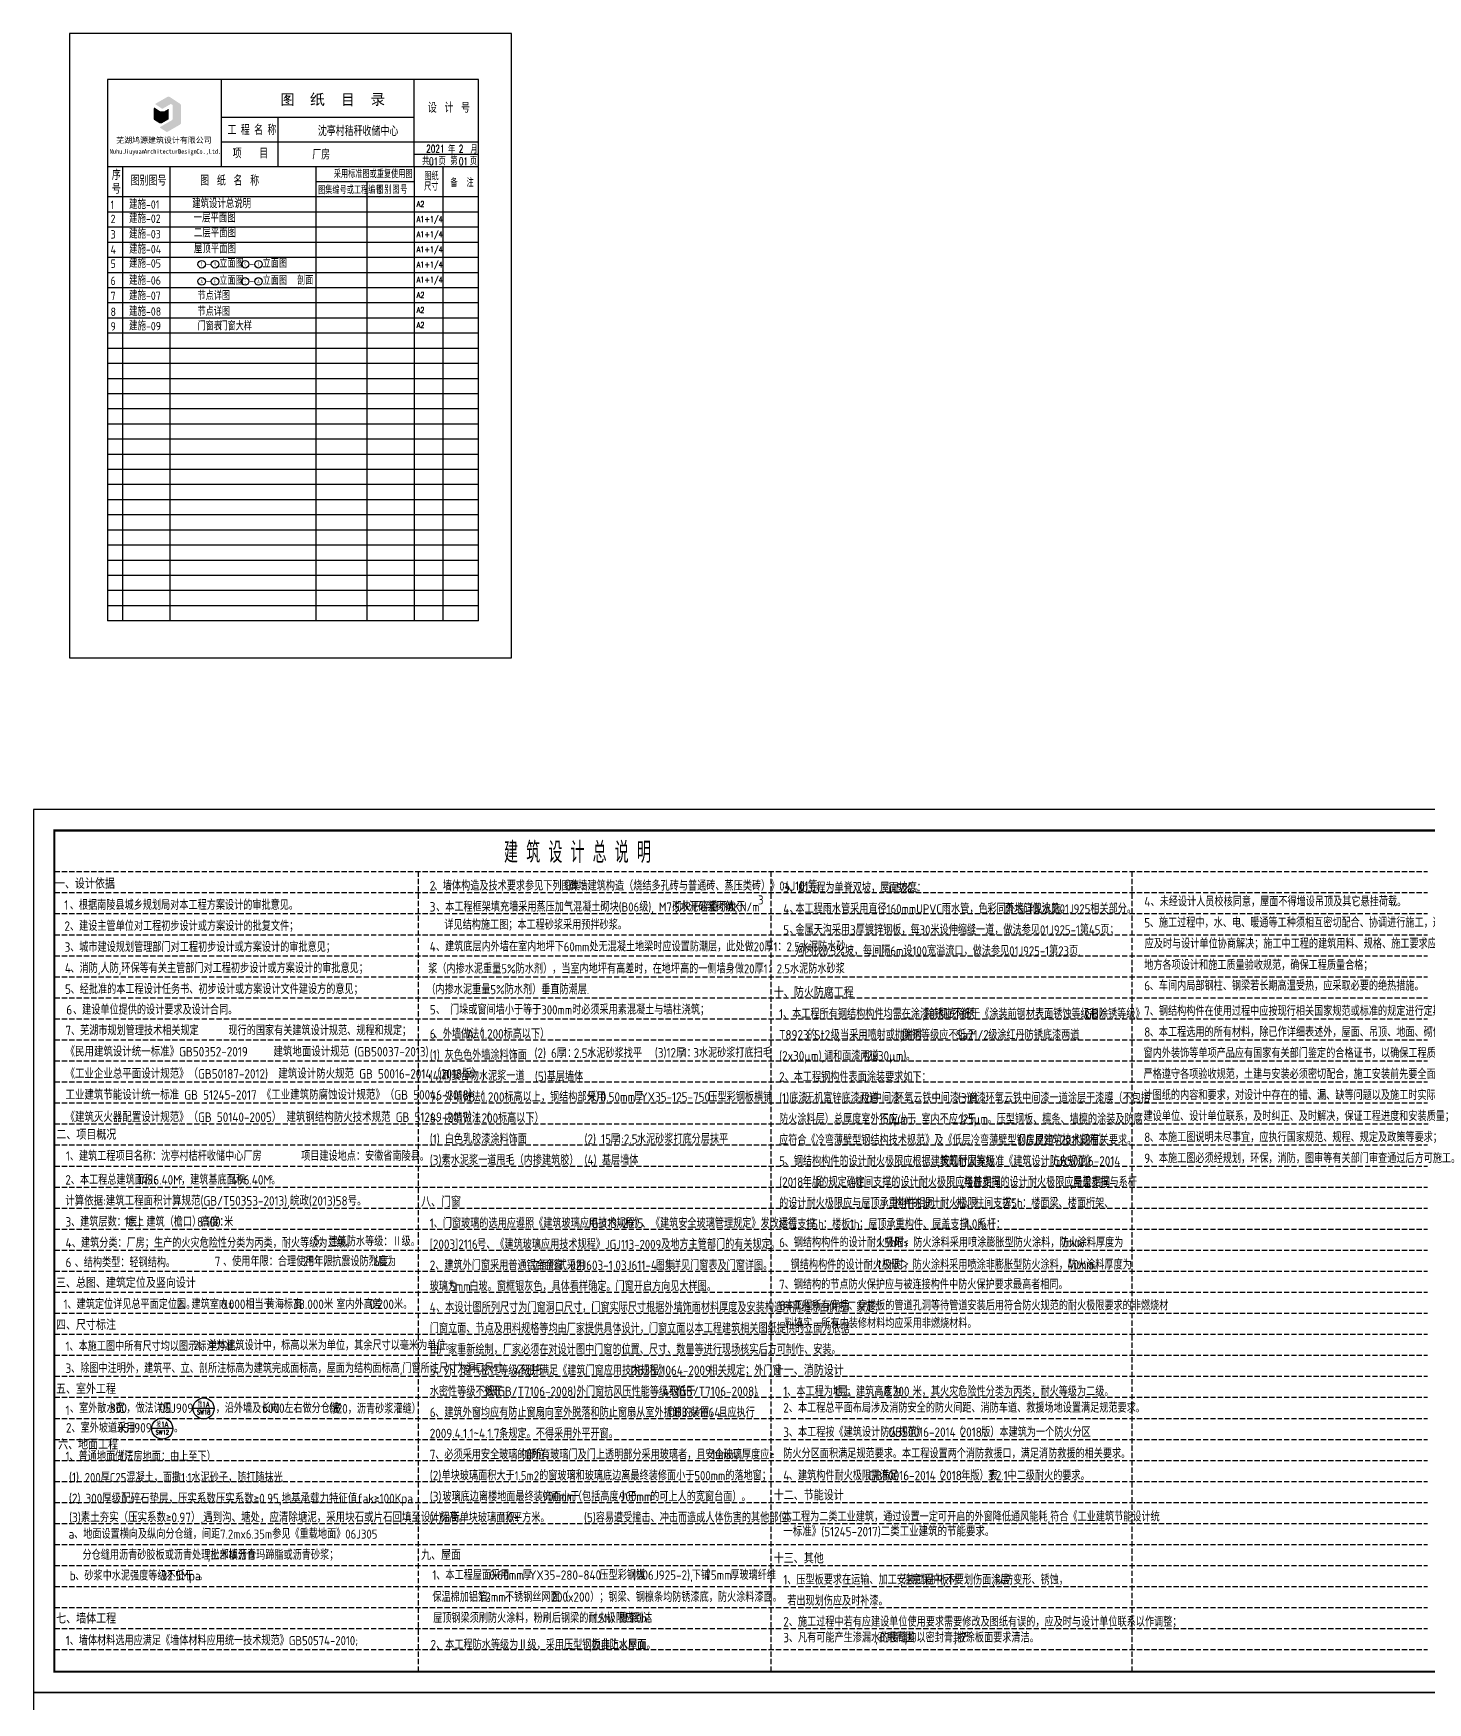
# Model space of a CAD drawing. Extents: x 39560 to 217760, y -140239 to 277665.
# Drawn here: x 39560 to 105835, y 198286 to 277665 of the extents above; entities that cross this region are included whole.
import ezdxf
from ezdxf.enums import TextEntityAlignment as Align

# ---------------------------------------------------------------- set-up
doc = ezdxf.new("R2010")
doc.units = 0
doc.header["$LTSCALE"] = 1000
doc.header["$MEASUREMENT"] = 0
doc.linetypes.add('DASH', pattern=[0.35, 0.25, -0.1])
for name, color, linetype in [('DIM_IDEN', 3, 'Continuous'), ('DIM_SYMB', 3, 'Continuous'), ('PUB_HATCH', 8, 'Continuous'), ('PUB_TEXT', 7, 'Continuous'), ('PUB_TITLE', 4, 'Continuous'), ('THICK', 6, 'Continuous'), ('TK', 3, 'Continuous'), ('TK-TEXT', 4, 'Continuous')]:
    doc.layers.add(name, color=color, linetype=linetype)
doc.styles.add('_TCH_LABEL', font='COMPLEX', dxfattribs={"bigfont": 'GBCBIG'})
doc.styles.add('HZTXT', font='ROMANS.shx', dxfattribs={"width": 0.6, "bigfont": 'HZTXT.shx'})
doc.styles.get("Standard").update_dxf_attribs({"font": 'gbenor.shx', "bigfont": 'gbcbig.shx'})
doc.styles.add('STYLE4', font='', dxfattribs={"width": 0.8})
doc.styles.add('图签2', font='', dxfattribs={"height": 1000})
doc.styles.add('天和', font='天和字符.shx', dxfattribs={"width": 0.7, "bigfont": '天和汉字.shx'})
doc.styles.get('STYLE4').set_extended_font_data('SimSun')
doc.styles.get('图签2').set_extended_font_data('SimSun')

msp = doc.modelspace()

# ---------------------------------------------------------------- hatches: boundary and pattern name
at = {"layer": 'PUB_TITLE'}
h = msp.add_hatch(color=256, dxfattribs=at)
edge = h.paths.add_edge_path()
edge.add_ellipse((46459.464, 274219.709), major_axis=(-86.507, 86.507), ratio=1, start_angle=225, end_angle=281.74286428)
edge.add_line((46526.555, 274322.011), (46048.197, 274635.721))
edge.add_ellipse((45981.107, 274533.419), major_axis=(86.507, 86.507), ratio=1, start_angle=11.74286428, end_angle=75)
edge.add_line((45919.938, 274639.368), (45340.451, 274304.801))
edge.add_line((45340.451, 274304.801), (45689.301, 274076.024))
edge.add_line((45689.301, 274076.024), (46080.456, 274301.857))
edge.add_ellipse((46095.748, 274275.37), major_axis=(-21.627, 21.627), ratio=1, start_angle=281.74286428, end_angle=345, ccw=False)
edge.add_line((46112.521, 274300.946), (46170.204, 274263.117))
edge.add_ellipse((46153.431, 274237.541), major_axis=(21.627, 21.627), ratio=1, start_angle=315, end_angle=371.74286428, ccw=False)
edge.add_line((46184.016, 274237.541), (46184.016, 273594.025))
edge.add_ellipse((46122.846, 273594.025), major_axis=(43.253, 43.253), ratio=1, start_angle=255, end_angle=315, ccw=False)
edge.add_line((46153.431, 273541.05), (45582.25, 273211.279))
edge.add_ellipse((45591.426, 273195.387), major_axis=(-12.976, 12.976), ratio=1, start_angle=-15, end_angle=101.74286428)
edge.add_line((45581.362, 273180.041), (45895.845, 272973.802))
edge.add_ellipse((45905.908, 272989.147), major_axis=(12.976, 12.976), ratio=1, start_angle=191.74286428, end_angle=255)
edge.add_line((45915.084, 272973.255), (46520.634, 273322.869))
edge.add_ellipse((46459.464, 273428.818), major_axis=(-86.507, 86.507), ratio=1, start_angle=165, end_angle=225)
edge.add_line((46581.804, 273428.818), (46581.804, 274219.709))
h = msp.add_hatch(color=256, dxfattribs=at)
edge = h.paths.add_edge_path()
edge.add_ellipse((45308.963, 273577.415), major_axis=(17.83, 17.83), ratio=1, start_angle=135, end_angle=191.74286429)
edge.add_line((45295.135, 273556.33), (45524.932, 273405.627))
edge.add_ellipse((45607.899, 273532.138), major_axis=(-106.978, 106.978), ratio=1, start_angle=101.74286428, end_angle=165)
edge.add_line((45683.544, 273401.118), (45981.188, 273572.963))
edge.add_ellipse((45968.581, 273594.8), major_axis=(-17.83, 17.83), ratio=1, start_angle=165, end_angle=225)
edge.add_line((45993.796, 273594.8), (45993.796, 274049.62))
edge.add_ellipse((45975.445, 274049.62), major_axis=(12.976, 12.976), ratio=1, start_angle=315, end_angle=435)
edge.add_line((45966.27, 274065.512), (45776.154, 273955.749))
edge.add_ellipse((45684.399, 274114.672), major_axis=(-129.76, 129.76), ratio=1, start_angle=101.74286428, end_angle=165, ccw=False)
edge.add_line((45583.764, 273961.219), (45331.105, 274126.914))
edge.add_ellipse((45314.332, 274101.338), major_axis=(-21.627, 21.627), ratio=1, start_angle=-78.25713572, end_angle=44.94862824)
edge.add_line((45283.748, 274101.366), (45283.748, 273577.415))

# ---------------------------------------------------------------- linework, layer by layer
at = {"linetype": 'Continuous'}
for points, const_width in [([(51358.801, 274791.229), (51918.776, 274791.229)], 49.5), ([(51386.308, 274799.092), (51386.308, 274204.924)], 54), ([(51561.029, 274661.316), (51623.783, 274730.175), (51580.575, 274745.591)], 18.191), ([(51577.236, 274679.246), (51767.409, 274679.246)], 49.5), ([(51725.629, 274695.232), (51782.753, 274694.916), (51757.52, 274656.177)], 18.191), ([(51892.216, 274795.651), (51892.216, 274209.69)], 54), ([(52755.493, 274576.684), (52737.841, 274630.295), (52781.619, 274675.44)], 19.693), ([(52847.272, 274776.677), (52860.544, 274848.657), (52905.102, 274821.191)], 19.693), ([(52865.284, 274838.239), (52906.05, 274820.243), (52861.492, 274767.205)], 19.693), ([(52929.751, 274642.187), (52968.62, 274718.903), (52999.905, 274697.12)], 19.693), ([(52949.66, 274633.663), (53009.386, 274690.49), (52973.36, 274715.115)], 19.693), ([(53048.255, 274791.777), (53048.255, 274265.576)], 49.5), ([(53174.014, 274794.101), (53303.214, 274827.772), (53325.684, 274788.489)], 19.693), ([(53226.506, 274790.529), (53331.574, 274783.968), (53309.059, 274810.209)], 19.693), ([(54309.979, 274789.338), (54726.294, 274789.338)], 49.5), ([(54315.757, 274807.824), (54315.757, 274204.123)], 49.5), ([(54702.347, 274793.018), (54702.347, 274202.282)], 49.5), ([(55697.188, 274805.642), (56130.903, 274805.642)], 49.5), ([(55720.461, 274693.621), (56109.746, 274693.621)], 49.5), ([(56065.344, 274820.311), (56146.325, 274820.311), (56135.791, 274751.248)], 19.693), ([(56128.549, 274815.049), (56094.936, 274566.804)], 49.5), ([(51386.308, 274265.691), (51886.439, 274265.691)], 49.5), ([(51546.627, 274512.293), (51456.096, 274490.711), (51477.7, 274463.99)], 18.191), ([(51515.764, 274638.706), (51471.528, 274590.402), (51505.477, 274569.847)], 18.191), ([(51770.288, 274497.652), (51827.412, 274497.335), (51802.179, 274458.597)], 18.191), ([(52765.177, 274246.605), (52749.84, 274299.438), (52947.101, 274332.194)], 19.693), ([(52748.254, 274305.25), (52762.533, 274252.417), (52867.245, 274283.588)], 19.693), ([(52777.227, 274404.127), (52756.534, 274455.857), (52799.656, 274481.151)], 19.693), ([(53049.165, 274223.025), (53013.874, 274268.007), (53038.212, 274326.362)], 19.693), ([(53028.111, 274239.812), (53157.605, 274349.055)], 49.5), ([(53051.132, 274558.917), (53367.672, 274558.917)], 49.5), ([(53332.695, 274249.541), (53356.631, 274353.374), (53395.056, 274321.91)], 19.693), ([(54324.716, 274623.711), (54702.347, 274623.711)], 49.5), ([(54328.4, 274454.403), (54689.452, 274454.403)], 49.5), ([(54330.242, 274275.894), (54700.505, 274275.894)], 49.5), ([(55625.255, 274585.827), (56240.918, 274585.827)], 49.5), ([(55863.701, 274215.596), (55847.726, 274258.328), (55915.203, 274259.181)], 19.693), ([(56131.733, 274505.722), (56168.885, 274470.493), (56096.784, 274430.861)], 19.693), ([(56130.044, 274323.578), (56226.814, 274292.33), (56200.422, 274249.037)], 19.693)]:
    msp.add_lwpolyline(points, dxfattribs=dict(at, const_width=const_width))
at = {"linetype": 'Continuous', "const_width": 49.5}
for points in [[(51751.268, 274680.934, -0.229158023), (51465.72, 274475, -11.452660445)], [(51600.891, 274746.765, -0.047605522), (51484.306, 274576.279, 6.807426878)], [(51555.06, 274648.299, 0.236831503), (51815.474, 274480.064, -4.419669785)], [(53318.753, 274806.151, -0.04007589), (53048.255, 274768.779, 1.460155802)], [(53206.525, 274777.403, 0.072861274), (53229.546, 274395.052, 0.157201637), (53312.997, 274248.437, 0.602288896), (53353.284, 274262.811), (53376.305, 274340.431)], [(51548.512, 274387.225, -0.051919966), (51715.786, 274326.458, 0.230034503)], [(51592.443, 274473.312, 0.014456724), (51715.786, 274422.673, -1.288122279)], [(55656.99, 274292.035, 0.038450181), (55877.021, 274399.829, 1.154084446)], [(55722.576, 274505.51, -0.051178552), (55783.931, 274433.647, 0.590402871)], [(55938.376, 274583.713), (55938.376, 274275.126, -0.477531823), (55879.357, 274234.847), (55857.679, 274239.659)], [(55938.734, 274508.774, 0.192422866), (56217.646, 274268.786, 1.7943624)], [(56033.582, 274399.829, 0.030439259), (56149.994, 274488.737, -0.243983461)]]:
    msp.add_lwpolyline(points, format="xyb", dxfattribs=at)
at = {"linetype": 'Continuous', "const_width": 45.562, "flags": 128}
for points in [[(52887.026, 274836.76, -0.075297054), (52752.669, 274620.419, 0.593799268)], [(52982.541, 274700.906, -0.078321692), (52774.337, 274442.419, 0.931087559)]]:
    msp.add_lwpolyline(points, format="xyb", dxfattribs=at)
for points in [[(52747.802, 274269.086), (52952.389, 274316.873)], [(52749.421, 274600.633), (52921.023, 274611.954)], [(52772.754, 274426.61), (52967.971, 274455.076)]]:
    msp.add_lwpolyline(points, dxfattribs=at)
for centre in [(47562.908, 266684.251), (48196.241, 266684.251), (49626.552, 266684.251), (50259.885, 266684.251), (47562.908, 265871.506), (48196.241, 265871.506), (49626.552, 265871.506), (50259.885, 265871.506)]:
    msp.add_circle(centre, 180)
at = {"layer": 'DIM_IDEN'}
for p, q in [((48151.18, 212272.197), (47151.18, 212272.197)), ((46186.97, 211315.44), (45186.97, 211315.44))]:
    msp.add_line(p, q, dxfattribs=at)
for centre in [(47651.18, 212272.197), (45686.97, 211315.44)]:
    msp.add_circle(centre, 500, dxfattribs=at)
at = {"layer": 'PUB_HATCH', "color": 250, "linetype": 'DASH'}
for p, q in [((40559.763, 237804.422), (105834.763, 237804.422)), ((57864.523, 199760.919), (57864.523, 237804.422)), ((74631.961, 199760.919), (74631.961, 237804.422)), ((91789.543, 199760.919), (91789.543, 237804.422)), ((40559.763, 236804.422), (105834.763, 236804.422)), ((40559.763, 235804.422), (105834.763, 235804.422)), ((40559.763, 234804.422), (105834.763, 234804.422)), ((40559.763, 233804.422), (105834.763, 233804.422)), ((40559.763, 232804.422), (105834.763, 232804.422)), ((40559.763, 231804.422), (105834.763, 231804.422)), ((40559.763, 230804.422), (105834.763, 230804.422)), ((40559.763, 229804.422), (105834.763, 229804.422)), ((40559.763, 228804.422), (105834.763, 228804.422)), ((40559.763, 227804.422), (105834.763, 227804.422)), ((40559.763, 226804.422), (105834.763, 226804.422)), ((40559.763, 225804.422), (105859.763, 225804.422)), ((40559.763, 224804.422), (105834.763, 224804.422)), ((40559.763, 223804.422), (105834.763, 223804.422)), ((40559.763, 222804.422), (105834.763, 222804.422)), ((40559.763, 221804.422), (105834.763, 221804.422)), ((40559.763, 220804.422), (105834.763, 220804.422)), ((40559.763, 219804.422), (105834.763, 219804.422)), ((40559.763, 218804.422), (105834.763, 218804.422)), ((40559.763, 217804.422), (105834.763, 217804.422)), ((40559.763, 216804.422), (105834.763, 216804.422)), ((40559.763, 215804.422), (105834.763, 215804.422)), ((40559.763, 214804.422), (105834.763, 214804.422)), ((40559.763, 213804.422), (105834.763, 213804.422)), ((40559.763, 212804.422), (105834.763, 212804.422)), ((40559.763, 211804.422), (105834.763, 211804.422)), ((40559.763, 210804.422), (105834.763, 210804.422)), ((40559.763, 209804.422), (105834.763, 209804.422)), ((40559.763, 208804.422), (105834.763, 208804.422)), ((40559.763, 207804.422), (105834.763, 207804.422)), ((40559.763, 206804.422), (105834.763, 206804.422)), ((40559.763, 205804.422), (105834.763, 205804.422)), ((40559.763, 204804.422), (105834.763, 204804.422)), ((40559.763, 203804.422), (105834.763, 203804.422)), ((40559.763, 202804.422), (105834.763, 202804.422)), ((40559.763, 201804.422), (105834.763, 201804.422)), ((40559.763, 200804.422), (105834.763, 200804.422))]:
    msp.add_line(p, q, dxfattribs=at)
at = {"layer": 'PUB_TITLE'}
for points in [[(41282.028, 247964.76), (62282.028, 247964.76), (62282.028, 277664.76), (41282.028, 277664.76)], [(39559.763, 198760.919), (113859.763, 198760.919), (113859.763, 240760.919), (39559.763, 240760.919)]]:
    msp.add_lwpolyline(points, close=True, dxfattribs=at)
at = {"layer": 'PUB_TITLE', "const_width": 100}
msp.add_lwpolyline([(40559.763, 199760.919), (112859.763, 199760.919), (112859.763, 239760.919), (40559.763, 239760.919)], close=True, dxfattribs=at)
at = {"layer": 'PUB_TITLE', "color": 0}
msp.add_lwpolyline([(39559.763, 139360.919), (144659.763, 139360.919), (144659.763, 198760.919), (39559.763, 198760.919)], close=True, dxfattribs=at)
at = {"layer": 'TK', "color": 7}
for p, q in [((60722.028, 275464.76), (43082.028, 275464.76)), ((43082.028, 275464.76), (43082.028, 249724.76)), ((60722.028, 249724.76), (60722.028, 275464.76)), ((60722.028, 249724.76), (43082.028, 249724.76))]:
    msp.add_line(p, q, dxfattribs=at)
at = {"layer": 'TK', "color": 1}
for p, q in [((48482.024, 275464.76), (48482.024, 271324.76)), ((57662.028, 271324.76), (57662.028, 275464.76)), ((57662.028, 273664.76), (48482.024, 273664.76)), ((51182.024, 273664.76), (51182.024, 271324.76)), ((60722.028, 272494.76), (48482.024, 272494.76)), ((60722.028, 271909.76), (57662.028, 271909.76)), ((60722.028, 271324.76), (43082.028, 271324.76)), ((43802.028, 271324.76), (43802.028, 249724.76)), ((46052.028, 271324.76), (46052.028, 249724.76)), ((52982.028, 271324.76), (52982.028, 249724.76)), ((57662.028, 271324.76), (57662.028, 249724.76)), ((59020.113, 271324.76), (59020.113, 249724.76)), ((57662.028, 270604.76), (52982.028, 270604.76)), ((55412.028, 270604.76), (55412.028, 249724.76)), ((60722.028, 269884.76), (43082.028, 269884.76)), ((60722.028, 269164.76), (43082.028, 269164.76)), ((60722.028, 268444.76), (43082.028, 268444.76)), ((60722.028, 267724.76), (43082.028, 267724.76)), ((60722.028, 267004.76), (43082.028, 267004.76)), ((60722.028, 266284.76), (43082.028, 266284.76)), ((60722.028, 265564.76), (43082.028, 265564.76)), ((60722.028, 264844.76), (43082.028, 264844.76)), ((60722.028, 264124.76), (43082.028, 264124.76)), ((60722.028, 263404.76), (43082.028, 263404.76)), ((60722.028, 262684.76), (43082.028, 262684.76)), ((60722.028, 261964.76), (43082.028, 261964.76)), ((60722.028, 261244.76), (43082.028, 261244.76)), ((60722.028, 260524.76), (43082.028, 260524.76)), ((60722.028, 260524.76), (43082.028, 260524.76)), ((60722.028, 259804.76), (43082.028, 259804.76)), ((60722.028, 259084.76), (43082.028, 259084.76)), ((60722.028, 258364.76), (43082.028, 258364.76)), ((60722.028, 257644.76), (43082.028, 257644.76)), ((60722.028, 256924.76), (43082.028, 256924.76)), ((60722.028, 256204.76), (43082.028, 256204.76)), ((60722.028, 255484.76), (43082.028, 255484.76)), ((60722.028, 254764.76), (43082.028, 254764.76)), ((60722.028, 254044.76), (43082.028, 254044.76)), ((60722.028, 253324.76), (43082.028, 253324.76)), ((60722.028, 252604.76), (43082.028, 252604.76)), ((60722.028, 251884.76), (43082.028, 251884.76)), ((60722.028, 251164.76), (43082.028, 251164.76)), ((60722.028, 250444.76), (43082.028, 250444.76))]:
    msp.add_line(p, q, dxfattribs=at)

# ---------------------------------------------------------------- texts
for s, height, p in [('1', 400, (43229.247, 269311.032)), ('建施-01', 400, (44109.867, 269322.965)), ('建施-02', 400, (44109.867, 268652.965)), ('建筑设计总说明', 400, (47108.098, 269357.098)), ('一层平面图', 400, (47176.767, 268681.611)), ('2', 400, (43229.247, 268641.032)), ('3', 400, (43229.247, 267906.365)), ('建施-03', 400, (44109.867, 267918.297)), ('二层平面图', 400, (47190.835, 267968.647)), ('4', 400, (43229.247, 267185.013)), ('建施-04', 400, (44109.867, 267196.946)), ('屋顶平面图', 400, (47190.835, 267216.953)), ('5', 400, (43229.247, 266514.015)), ('建施-05', 400, (44109.867, 266525.948)), ('立面图', 385.8156, (48396.241, 266524.251)), ('立面图', 385.8156, (50459.885, 266524.251)), ('6', 400, (43229.247, 265701.271)), ('建施-06', 400, (44109.867, 265713.203)), ('-', 400, (47762.908, 266524.251)), ('立面图', 385.8156, (48396.241, 265711.506)), ('-', 400, (49826.552, 266524.251)), ('立面图', 385.8156, (50459.885, 265711.506)), ('剖面', 385.8156, (52093.891, 265718.325)), ('7', 400, (43229.247, 264977.767)), ('建施-07', 400, (44109.867, 264989.7)), ('节点详图', 385.8156, (47362.908, 264988.003)), ('-', 400, (47762.908, 265711.506)), ('-', 400, (49826.552, 265711.506)), ('8', 400, (43229.247, 264223.781)), ('建施-08', 400, (44109.867, 264235.713)), ('节点详图', 385.8156, (47362.908, 264234.016)), ('9', 400, (43229.247, 263532.17)), ('建施-09', 400, (44109.867, 263544.103)), ('门窗表', 385.8156, (47362.908, 263542.406)), ('门窗大样', 385.8156, (48405.461, 263542.406))]:
    msp.add_text(s, height=height).set_placement(p)
for s, height, width, p, p2 in [('1', 210.856, 0.761905, (47539.479, 266578.822), (47586.336, 266578.822)), ('9', 197.383, 0.85801, (48152.378, 266585.559), (48240.104, 266585.559)), ('9', 197.383, 0.85801, (49582.689, 266585.559), (49670.415, 266585.559)), ('1', 210.856, 0.761905, (50236.457, 266578.822), (50283.314, 266578.822)), ('A', 179.723, 1.066667, (47503, 265781.645), (47622.815, 265781.645)), ('E', 197.383, 0.969697, (48152.378, 265772.815), (48240.104, 265772.815)), ('E', 197.383, 0.969697, (49582.689, 265772.815), (49670.415, 265772.815)), ('A', 179.723, 1.066667, (50199.978, 265781.645), (50319.793, 265781.645))]:
    msp.add_text(s, height=height, dxfattribs=dict(width=width)).set_placement(p, p2, align=Align.FIT)
at = {"layer": 'DIM_SYMB', "color": 7, "style": '天和', "width": 0.7}
for s, p in [('建', (61931.121, 238218.236)), ('筑', (62983.877, 238218.236)), ('设', (64036.633, 238218.236)), ('计', (65089.389, 238218.236)), ('总', (66142.145, 238218.236)), ('说', (67194.901, 238218.236)), ('明', (68247.656, 238218.236))]:
    msp.add_text(s, height=1000, dxfattribs=at).set_placement(p)
at = {"layer": 'PUB_TEXT', "style": 'HZTXT', "width": 0.7}
for s, height, p in [('沈亭村秸秆收储中心', 450, (53080.973, 272785.334)), ('2021', 360, (58233.656, 271997.039)), ('2', 360, (59782.381, 271997.039)), ('厂房', 450, (52815.039, 271670.309)), ('01', 360, (58368.061, 271396.847)), ('01', 360, (59784.926, 271396.847)), ('A2', 270, (57773.28, 269415.355)), ('A1+1/4', 270, (57773.28, 268695.355)), ('A1+1/4', 270, (57773.28, 267975.355)), ('A1+1/4', 270, (57773.28, 267255.355)), ('A1+1/4', 270, (57773.28, 266535.355)), ('A1+1/4', 270, (57773.28, 265815.355)), ('A2', 270, (57773.28, 265095.355)), ('A2', 270, (57773.28, 264375.355)), ('A2', 270, (57773.28, 263655.355))]:
    msp.add_text(s, height=height, dxfattribs=at).set_placement(p)
at = {"layer": 'PUB_TEXT', "color": 2}
for s, p in [('一、设计依据', (40584.345, 236989.073)), ('十、防火防腐工程', (74754.995, 231817.516)), ('二、项目概况', (40651.852, 225052.941)), ('八、门窗', (57987.557, 221861.019)), ('三、总图、建筑定位及竖向设计', (40634.346, 218004.945)), ('四、尺寸标注', (40634.346, 216004.945)), ('十一、消防设计', (74754.995, 213860.819)), ('五、室外工程', (40634.346, 212961.263)), ('六、地面工程', (40733.355, 210318.505)), ('十二、节能设计', (74754.995, 207904.322)), ('九、屋面', (57987.557, 205068.979)), ('十三、其他', (74754.995, 204904.122)), ('七、墙体工程', (40644.337, 202040.505))]:
    msp.add_text(s, height=500, dxfattribs=at).set_placement(p)
at = {"layer": 'PUB_TEXT'}
for s, height, p in [('2', 450, (58401.517, 236904.522)), ('、墙体构造及技术要求参见下列图集：', 434.04255, (58589.017, 236904.522)), ('《砖墙建筑构造（烧结多孔砖与普通砖、蒸压类砖）》04J101等;', 434.04255, (64599.999, 236904.522)), ('3', 450, (75207.416, 236817.516)), ('、此工程为单脊双坡，屋面坡度：', 434.04255, (75469.916, 236817.516)), ('i=5%%%', 450, (80209.278, 236817.516)), ('。', 434.043, (81446.778, 236817.516)), ('4', 450, (92364.998, 236150.449)), ('、未经设计人员校核同意，屋面不得增设吊顶及其它悬挂荷载。', 434.04255, (92664.998, 236150.449)), ('1', 450, (41027.243, 235989.073)), ('、根据南陵县城乡规划局对本工程方案设计的审批意见。', 434.04255, (41289.743, 235989.073)), ('3', 450, (58401.517, 235904.522)), ('2', 450, (41036.766, 234989.073)), ('、建设主管单位对工程初步设计或方案设计的批复文件；', 434.04255, (41299.266, 234989.073)), ('5', 450, (92364.998, 235150.449)), ('、施工过程中，水、电、暖通等工种须相互密切配合、协调进行施工，避免后凿；若发现有矛盾，', 434.04255, (92627.498, 235150.449)), ('3', 450, (41046.289, 233989.073)), ('、城市建设规划管理部门对工程初步设计或方案设计的审批意见；', 434.04255, (41308.789, 233989.073)), ('4', 450, (58401.517, 234012.515)), ('、建筑底层内外墙在室内地坪下60mm处无混凝土地梁时应设置防潮层，此处做20厚1：2.5水泥防水砂', 434.04255, (58695.299, 234013.162)), ('应及时与设计单位协商解决；施工中工程的建筑用料、规格、施工要求应严格执行现行的国家或', 434.04255, (92383.003, 234150.449)), ('4', 450, (41055.811, 232989.073)), ('、消防,人防,环保等有关主管部门对工程初步设计或方案设计的审批意见；', 434.04255, (41318.311, 232989.073)), ('浆（内掺水泥重量5%%%防水剂），当室内地坪有高差时，在地坪高的一侧墙身做20厚1：2.5水泥防水砂浆', 434.04255, (58329.171, 232963.162)), ('地方各项设计和施工质量验收规范，确保工程质量合格；', 434.04255, (92364.998, 233130.537)), ('6', 450, (92364.998, 232150.449)), ('、车间内局部钢柱、钢梁若长期高温受热，应采取必要的绝热措施。', 434.04255, (92627.498, 232150.449)), ('5', 450, (41065.334, 231989.073)), ('、经批准的本工程设计任务书、初步设计或方案设计文件建设方的意见；', 434.04255, (41327.834, 231989.073)), ('（内掺水泥重量5%%%防水剂）垂直防潮层.', 434.04255, (58244.169, 231975.602)), ('6', 450, (41125.137, 231007.269)), ('、建设单位提供的设计要求及设计合同。', 434.04255, (41440.956, 231008.88)), ('5', 450, (58401.517, 231012.515)), ('、 门垛或窗间墙小于等于300mm时必须采用素混凝土与墙柱浇筑；', 434.04255, (58695.299, 231013.162)), ('1', 450, (75007.416, 230817.516)), ('、本工程所有钢结构构件均需在涂漆前彻底除锈', 434.04255, (75194.916, 230817.516)), ('除锈应不低于《涂装前钢材表面锈蚀等级和除锈等级》', 434.04255, (81961.272, 230817.516)), ('GB/', 450, (89544.251, 230817.516)), ('7', 450, (92364.777, 230945.585)), ('、钢结构构件在使用过程中应按现行相关国家规范或标准的规定进行定期维护。', 434.04255, (92627.277, 230945.585)), ('7', 450, (41080.678, 230022.764)), ('、芜湖市规划管理技术相关规定      现行的国家有关建筑设计规范、规程和规定；', 434.04255, (41343.178, 230022.764)), ('6', 450, (58401.517, 229861.019)), ('、外墙做法', 434.0426, (58589.017, 229861.019)), ('A', 450, (60168.804, 229861.019)), ('（', 434.043, (60506.304, 229861.019)), ('1.200', 450, (60822.262, 229861.019)), ('标高以下）', 434.0426, (61909.762, 229861.019)), ('T8923', 450, (75007.416, 229817.516)), ('的', 434.043, (76358.726, 229817.516)), ('St2', 450, (76674.684, 229817.516)), ('级', 434.043, (77462.184, 229817.516)), ('当采用喷射或抛射时', 434.0426, (77909.391, 229817.516)), ('除锈等级应不低于', 434.0426, (80884.258, 229817.516)), (',', 450, (81830.022, 230817.516)), ('Sa21/2', 450, (83411.918, 229817.516)), ('级', 434.043, (84949.418, 229817.516)), ('涂红丹防锈底漆两道', 434.0426, (85377.875, 229817.516)), ('8', 450, (92364.777, 229945.585)), ('、本工程选用的所有材料，除已作详细表述外，屋面、吊顶、地面、砌体、木结构、幕墙、门', 434.04255, (92627.277, 229945.585)), ('《民用建筑设计统一标准》GB50352-2019     建筑地面设计规范 (GB50037-2013)', 450, (41086.5, 229013.679)), ('(2)', 450, (63380.455, 228946.435)), (':', 450, (63489.549, 229861.019)), ('水泥砂浆找平', 434.0426, (65887.37, 228946.435)), ('(3)12', 450, (69099.177, 228964.162)), ('厚', 434.043, (70111.677, 228964.162)), ('1', 450, (70427.634, 228964.162)), ('3', 450, (70931.092, 228964.162)), ('水泥砂浆打底扫毛', 434.0426, (71193.592, 228964.162)), (',', 450, (77778.141, 229817.516)), (',', 450, (80753.008, 229817.516)), ('.', 450, (85265.375, 229817.516)), ('窗内外装饰等单项产品应有国家有关部门鉴定的合格证书，以确保工程质量；工程施工安装必须', 434.04255, (92332.417, 228945.585)), ('(1)', 450, (58401.517, 228860.919)), ('灰色色外墙涂料饰面', 434.0426, (59114.017, 228860.919)), ('6', 450, (64167.955, 228946.435)), ('厚', 434.043, (64430.455, 228946.435)), ('1', 450, (64746.412, 228946.435)), ('：', 434.043, (64933.912, 228946.435)), ('2.5', 450, (65249.87, 228946.435)), ('：', 434.043, (70615.134, 228964.162)), ('(2x30', 450, (75007.416, 228817.416)), ('μ', 434.043, (76207.416, 228817.416)), ('m),', 450, (76523.373, 228817.416)), ('调和面漆两道', 434.0426, (77142.123, 228817.416)), ('(2x30', 450, (79037.868, 228817.416)), ('μ', 434.043, (80237.868, 228817.416)), ('m)', 450, (80553.826, 228817.416)), ('。', 434.043, (81041.326, 228817.416)), ('《工业企业总平面设计规范》（GB50187-2012)  建筑设计防火规范 GB 50016-2014（2018版）  ', 450, (41086.5, 227962.292)), ('(4)', 450, (58401.517, 227865.678)), ('刷聚合物水泥浆一道', 434.0426, (59001.517, 227865.678)), ('(5)', 450, (63398.11, 227837.35)), ('基层墙体', 434.0426, (63960.61, 227837.35)), ('2', 450, (75007.416, 227817.516)), ('、本工程钢构件表面涂装要求如下：', 434.04255, (75269.916, 227817.516)), ('严格遵守各项验收规范，土建与安装必须密切配合，施工安装前先要全面清楚地了解各工种设', 434.04255, (92332.417, 227945.585)), ('工业建筑节能设计统一标准 GB 51245-2017 《工业建筑防腐蚀设计规范》（GB 50046-2018）  ', 450, (41086.5, 226959.12)), ('7', 450, (58401.517, 226861.019)), ('、外墙做法', 434.0426, (58664.017, 226861.019)), ('B', 450, (60243.804, 226861.019)), ('（', 434.043, (60543.804, 226861.019)), ('1.200', 450, (60859.762, 226861.019)), ('标高以上，钢结构部分）', 434.04255, (61947.262, 226861.019)), ('采用', 434.0426, (65898.046, 226861.019)), (':', 450, (65898.046, 226861.019)), ('0.50mm', 450, (66529.961, 226861.019)), ('厚', 434.043, (68104.961, 226861.019)), ('YX35-125-750', 450, (68420.918, 226861.019)), ('压型彩钢板横铺', 434.0426, (71645.918, 226861.019)), ('(1)', 450, (75007.416, 226817.516)), ('底漆', 434.0426, (75494.916, 226817.516)), (':', 450, (76126.831, 226817.516)), ('无机富锌底漆两道', 434.0426, (76239.331, 226817.516)), (';(2)', 450, (78766.991, 226817.516)), ('中间漆', 434.0426, (79460.741, 226817.516)), (':', 450, (80408.613, 226817.516)), ('环氧云铁中间漆一道', 434.0426, (80521.113, 226817.516)), (';(3)M', 450, (83364.73, 226817.516)), ('漆', 434.043, (84395.98, 226817.516)), (':', 450, (84711.937, 226817.516)), ('环氧云铁中间漆一道涂层干漆膜（不包括', 434.04255, (84824.437, 226817.516)), ('计图纸的内容和要求，对设计中存在的错、漏、缺等问题以及施工时实际产生的问题及时与', 434.04255, (92332.417, 226945.585)), ('《建筑灭火器配置设计规范》（GB 50140-2005） 建筑钢结构防火技术规范 GB 51249-2017）  ', 450, (41086.5, 225902.166)), ('8', 450, (58401.517, 225861.019)), ('、内墙做法（', 434.0426, (58664.017, 225861.019)), ('1.200', 450, (60559.762, 225861.019)), ('标高以下）', 434.0426, (61647.262, 225861.019)), ('防火涂料层）总厚度室外不应少于', 434.04255, (75007.416, 225817.516)), ('150', 450, (79746.778, 225817.516)), ('，室内不应少于', 434.0426, (81337.735, 225817.516)), ('125', 450, (83549.437, 225817.516)), ('。压型钢板、檩条、墙檩的涂装及防腐', 434.04255, (84915.395, 225817.516)), ('建设单位、设计单位联系，及时纠正、及时解决，保证工程进度和安装质量；', 434.04255, (92332.417, 225945.585)), (':', 450, (63227.049, 225861.019)), ('μ', 434.043, (80459.278, 225817.516)), ('m', 450, (80775.235, 225817.516)), ('μ', 434.043, (84261.937, 225817.516)), ('m', 450, (84577.895, 225817.516)), ('(1)', 450, (58401.517, 224860.919)), ('白色乳胶漆涂料饰面', 434.0426, (59114.017, 224860.919)), ('(2)', 450, (65756.746, 224860.919)), ('15', 450, (66544.246, 224860.919)), ('厚', 434.043, (66994.246, 224860.919)), ('1:2.5', 450, (67310.203, 224860.919)), ('水泥砂浆打底分层抹平', 434.0426, (68247.703, 224860.919)), ('应符合《冷弯薄壁型钢结构技术规范》及《低层冷弯薄壁型钢房屋建筑技术规程》', 434.04255, (75007.416, 224817.416)), ('(JGJ227-2011)', 450, (86381.884, 224817.416)), ('的有关要求。', 434.0426, (89381.884, 224817.416)), ('8', 450, (92364.777, 224945.585)), ('、本施工图说明未尽事宜，应执行国家规范、规程、规定及政策等要求；', 434.04255, (92627.277, 224945.585)), ('1', 450, (41104.272, 224052.941)), ('(3)', 450, (58401.517, 223860.919)), ('素水泥浆一道甩毛（内掺建筑胶）', 434.04255, (58964.017, 223860.919)), ('(4)', 450, (65756.746, 223860.919)), ('基层墙体', 434.0426, (66581.746, 223860.919)), ('5', 450, (75007.416, 223817.416)), ('、钢结构构件的设计耐火极限应根据建筑的耐火等级', 434.04255, (75269.916, 223817.416)), ('按现行国家标准《建筑设计防火规范》', 434.04255, (82668.187, 223817.416)), ('GB50016-2014', 450, (88039.464, 223817.416)), ('9', 450, (92364.777, 223945.585)), ('、本施工图必须经规划，环保，消防，图审等有关部门审查通过后方可施工。', 434.04255, (92627.277, 223945.585)), ('2', 450, (41076.31, 222920.996)), ('、本工程总建筑面积：', 434.0426, (41338.81, 222920.996)), ('1496.40M', 450, (44498.384, 222920.996)), ('2', 225, (46487.195, 223145.996)), ('，建筑基底面积', 434.0426, (46578.217, 222920.996)), ('1496.40M', 450, (48789.919, 222920.996)), ('2', 225, (50778.729, 223145.996)), ('。', 434.043, (50869.752, 222920.996)), ('(2018', 450, (75007.416, 222817.416)), ('年版', 434.0426, (76132.416, 222817.416)), (')', 450, (76764.331, 222817.416)), ('的规定确定', 434.0426, (76914.331, 222817.416)), ('柱间支撑的设计耐火极限应与柱相同', 434.04255, (78606.618, 222817.416)), (',', 450, (82536.937, 223817.416)), ('楼盖支撑的设计耐火极限应与梁相同', 434.04255, (83793.187, 222817.416)), ('屋盖支撑与系杆', 434.0426, (88979.756, 222817.416)), ('计算依据:建筑工程面积计算规范(GB/T50353-2013),皖政(2013)58号。', 450, (41076.31, 221920.996)), ('的设计耐火极限应与屋顶承重构件相同', 434.04255, (75007.416, 221817.416)), ('.', 450, (78494.118, 222817.416)), ('构件的设计耐火极限', 434.0426, (80491.193, 221817.416)), ('柱、柱间支撑：', 434.0426, (83447.31, 221817.416)), (',', 450, (83661.937, 222817.416)), ('2.5h', 450, (85659.012, 221817.416)), ('：楼面梁、楼面桁架、', 434.0426, (86559.012, 221817.416)), (',', 450, (88848.506, 222817.416)), ('.', 450, (80378.693, 221817.416)), (':', 450, (83334.81, 221817.416)), ('3', 450, (41085.832, 220920.996)), ('、建筑层数：地上', 434.0426, (41348.332, 220920.996)), ('1', 450, (43875.992, 220920.996)), ('层；建筑（檐口）高度：', 434.04255, (44063.492, 220920.996)), ('8.100', 450, (47338.354, 220920.996)), ('米', 434.043, (48626.524, 220920.996)), ('1', 450, (58401.517, 220861.019)), ('、门窗玻璃的选用应遵照《建筑玻璃应用技术规程》', 434.04255, (58589.017, 220861.019)), ('JGJ113-2015', 450, (65856.038, 220861.019)), ('、《建筑安全玻璃管理规定》发改运行', 434.04255, (68481.038, 220861.019)), ('楼盖支撑', 434.0426, (75007.416, 220817.416)), ('1.5h', 450, (76271.246, 220817.416)), ('：楼板：', 434.0426, (77096.246, 220817.416)), ('1h', 450, (78360.076, 220817.416)), ('；屋顶承重构件、屋盖支撑、系杆：', 434.04255, (78810.076, 220817.416)), ('1.0h', 450, (83865.395, 220817.416)), ('。', 434.043, (84690.395, 220817.416)), ('4', 450, (41085.832, 219920.996)), ('、建筑分类：厂房；生产的火灾危险性分类为丙类，耐火等级为二级。', 434.04255, (41385.832, 219920.996)), ('5', 450, (52893.945, 220052.941)), ('、建筑防水等级：Ⅱ级。', 434.04255, (53156.445, 219994.909)), ('[2003]2116', 450, (58401.517, 219861.019)), ('号、《建筑玻璃应用技术规程》JGJ113-2009及地方主管部门的有关规定。', 434.04255, (60651.517, 219861.019)), ('6', 450, (75007.416, 219941.729)), ('、钢结构构件的设计耐火极限≤', 434.04255, (75269.916, 219941.729)), ('1.5h', 450, (79693.32, 219941.729)), ('时，防火涂料采用喷涂膨胀型防火涂料，防火涂料厚度为', 434.04255, (80518.32, 219941.729)), ('7mm', 450, (88417.256, 219941.729)), ('。', 434.043, (89354.756, 219954.75)), ('6', 450, (41089.908, 218994.909)), ('、结构类型：轻钢结构。', 434.04255, (41521.667, 218994.909)), ('7', 450, (48176.334, 219042.41)), ('、使用年限：合理使用年限', 434.04255, (48576.851, 219042.41)), ('25', 450, (52368.341, 219042.41)), ('年，抗震设防烈度为', 434.0426, (52893.341, 219042.41)), ('6', 450, (55736.958, 219042.41)), ('度。', 434.0426, (55999.458, 219042.41)), ('2', 450, (58401.517, 218861.019)), ('、建筑外门窗采用普通铝合金窗', 434.04255, (58664.017, 218861.019)), ('立面形式采用', 434.0426, (63181.151, 218861.019)), ('02J603-1,03J611-4', 450, (65076.895, 218861.019)), ('图集', 434.0426, (69145.645, 218861.019)), ('详见门窗表及门窗详图。', 434.04255, (69908.81, 218861.019)), ('钢结构构件的设计耐火极限＞', 434.04255, (75557.182, 218887.873)), ('1.5h', 450, (79664.628, 218887.873)), ('时，防火涂料采用喷涂非膨胀型防火涂料，防火涂料厚度为', 434.04255, (80489.628, 218887.873)), ('40mm', 450, (88704.522, 218887.873)), ('玻璃为', 434.0426, (58401.517, 217861.019)), ('5mm', 450, (59349.389, 217861.019)), ('白玻。窗框银灰色，具体看样确定。门窗开启方向见大样图。', 434.04255, (60286.889, 217861.019)), (',', 450, (63067.693, 218861.019)), (',', 450, (69777.56, 218861.019)), ('7', 450, (75007.416, 217944.53)), ('、钢结构的节点防火保护应与被连接构件中防火保护要求最高者相同。', 434.04255, (75269.916, 217944.53)), ('。', 434.043, (89942.022, 218887.873)), ('1', 450, (40990.958, 217004.945)), ('、建筑定位详见总平面定位图。', 434.04255, (41178.458, 217004.945)), ('2', 450, (46379.159, 217004.845)), ('、建筑室内±', 434.0426, (46641.659, 217004.845)), ('0.000', 450, (48474.638, 217004.845)), ('相当于', 434.0426, (49637.138, 217004.845)), ('4', 450, (58401.517, 216861.019)), ('、本设计图所列尺寸为门窗洞口尺寸，门窗实际尺寸根据外墙饰面材料厚度及安装构造所需缝隙由供应厂家定；', 434.04255, (58701.517, 216861.019)), ('8', 450, (75018.293, 216944.576)), ('本工程所有穿墙、穿楼板的管道孔洞等待管道安装后用符合防火规范的耐火极限要求的非燃烧材', 434.04255, (75280.793, 216944.576)), ('门窗立面、节点及用料规格等均由厂家提供具体设计，门窗立面以本工程建筑相关图纸提供的立面为依据', 434.04255, (58401.517, 215861.019)), ('料填实，所有内装修材料均应采用非燃烧材料。', 434.04255, (75280.793, 216098.174)), ('1', 450, (41086.766, 215004.945)), ('、本施工图中所有尺寸均以图示标注为准。', 434.04255, (41274.266, 215004.945)), ('2', 450, (47167.997, 215049.908)), ('、单体建筑设计中，标高以米为单位，其余尺寸以毫米为单位。', 434.04255, (47430.497, 215049.908)), ('由厂家重新绘制，厂家必须在对设计图中门窗的位置、尺寸、数量等进行现场核实后方可制作、安装。', 434.04255, (58401.517, 214861.019)), ('3', 450, (41086.766, 213961.263)), ('、除图中注明外，建筑平、立、剖所注标高为建筑完成面标高，屋面为结构面标高,门窗所注尺寸为洞口尺寸。', 434.04255, (41349.266, 213961.263)), ('、外门窗气密性等级不低于', 434.04255, (58664.017, 213861.019)), ('级', 434.043, (62755.506, 213861.019)), ('并满足《建筑门窗应用技术规程》', 434.04255, (63202.714, 213861.019)), ('相关规定；外门窗', 434.0426, (71655.886, 213861.019)), ('5', 450, (58401.517, 213861.019)), ('4', 450, (62455.506, 213861.019)), (',', 450, (63071.464, 213861.019)), ('DB33/1064-2009', 450, (67942.075, 213861.019)), ('水密性等级不低于', 434.0426, (58401.517, 212861.019)), ('3', 450, (60929.177, 212861.019)), ('级', 434.043, (61191.677, 212861.019)), ('(GB/T7106-2008);', 450, (61507.634, 212861.019)), ('外门窗抗风压性能等级不低于', 434.04255, (65388.884, 212861.019)), ('4', 450, (69496.331, 212861.019)), ('级', 434.043, (69796.331, 212861.019)), ('(GB/T7106-2008)', 450, (70112.288, 212861.019)), ('。', 434.043, (73862.288, 212861.019)), ('1', 450, (75207.416, 212860.819)), ('、本工程为地上', 434.0426, (75394.916, 212860.819)), ('1', 450, (77606.618, 212860.819)), ('层，建筑高度为', 434.0426, (77794.118, 212860.819)), ('8.300', 450, (80005.82, 212860.819)), ('米，其火灾危险性分类为丙类，耐火等级为二级。', 434.04255, (81355.82, 212860.819)), ('1', 450, (41086.766, 211961.263)), ('、室外散水宽', 434.0426, (41294.507, 212062.379)), ('800', 450, (43190.252, 212062.379)), ('，做法详见', 434.0426, (43977.752, 212062.379)), ('05J909', 450, (45557.539, 212062.379)), ('，沿外墙及长向', 434.0426, (48222.66, 212062.379)), ('6000', 450, (50434.362, 212062.379)), ('左右做分仓缝', 434.0426, (51484.362, 212062.379)), ('（宽', 434.0426, (53345.925, 212035.407)), ('20', 450, (53977.839, 212035.407)), ('，沥青砂浆灌缝）', 434.0426, (54502.839, 212035.407)), ('6', 450, (58401.517, 211861.019)), ('、建筑外窗均应有防止窗扇向室外脱落和防止窗扇从室外拆卸的装置，且应执行', 434.04255, (58664.017, 211861.019)), ('DB33/1064-', 450, (69722.528, 211861.019)), ('2', 450, (75207.416, 212079.677)), ('、本工程总平面布局涉及消防安全的防火间距、消防车道、救援场地设置满足规范要求。', 434.04255, (75469.916, 212079.677)), ('2', 450, (41107.007, 211127.372)), ('、室外坡道采用', 434.0426, (41369.507, 211127.372)), ('05J909', 450, (43581.209, 211127.372)), ('。', 434.043, (46246.33, 211127.372)), ('2009.4.1.1~4.1.7', 450, (58401.517, 210861.019)), ('条规定。不得采用外平开窗。', 434.04255, (61702.827, 210861.019)), ('3', 450, (75207.416, 210920.708)), ('、本工程按《建筑设计防火规范》', 434.04255, (75469.916, 210920.708)), ('GB50016-2014', 450, (80209.278, 210920.708)), ('（', 434.043, (83321.778, 210920.708)), ('2018', 450, (83637.735, 210920.708)), ('版）本建筑为一个防火分区', 434.04255, (84612.735, 210920.708)), ('(1)', 450, (62771.464, 209861.019)), ('防火分区面积满足规范要求。本工程设置两个消防救援口，满足消防救援的相关要求。', 434.04255, (75207.416, 209906.459)), (',', 450, (88404.225, 210920.708)), ('1', 450, (41086.766, 209770.551)), ('、普通地面做法', 434.0426, (41274.266, 209770.551)), (':', 450, (43341.268, 209770.551)), ('（厂房地面：由上至下）', 434.04255, (43453.768, 209770.551)), ('7', 450, (58401.517, 209861.019)), ('、必须采用安全玻璃的部位：', 434.04255, (58664.017, 209861.019)), ('所有玻璃门及门上透明部分采用玻璃者，且安全玻璃厚度应≥', 434.04255, (63258.964, 209861.019)), ('10mm', 450, (71789.815, 209861.019)), ('。', 434.043, (72914.815, 209861.019)), ('(1)', 450, (41250.061, 208770.451)), ('200厚C25混凝土，面撒1:1水泥砂子，随打随抹光', 434.04255, (41998.672, 208770.451)), ('(2)', 450, (58401.517, 208861.019)), ('单块玻璃面积大于1.5m2的窗玻璃和玻璃底边离最终装修面小于500mm的落地窗；', 434.04255, (58964.017, 208861.019)), ('4', 450, (75207.416, 208860.819)), ('、建筑构件耐火极限需满足', 434.04255, (75469.916, 208860.819)), ('GB50016-2014', 450, (79261.405, 208860.819)), ('（', 434.043, (82373.905, 208860.819)), ('2018', 450, (82689.863, 208860.819)), ('年版）表', 434.0426, (83664.863, 208860.819)), ('3.2.1', 450, (84928.693, 208860.819)), ('中二级耐火的要求。', 434.0426, (85866.193, 208860.819)), ('(2)', 450, (41248.758, 207775.211)), ('300厚级配碎石垫层，压实系数压实系数≥0.95,地基承载力特征值fak≥100Kpa', 450, (42037.081, 207770.451)), ('(3)', 450, (58401.517, 207861.019)), ('玻璃底边离楼地面最终装饰面小于', 434.04255, (59001.517, 207861.019)), ('900mm', 450, (63740.879, 207861.019)), ('（包括高度小于', 434.0426, (65204.689, 207861.019)), ('900mm', 450, (67416.391, 207861.019)), ('的可上人的宽窗台面）。', 434.04255, (68880.202, 207861.019)), ('(3)素土夯实（压实系数≥0.97）,遇到沟、塘处，应清除塘泥，采用块石或片石回填至设计标高。', 450, (41256.54, 206870.451)), ('(4)', 450, (58391.888, 206861.019)), ('沿街单块玻璃面积≥', 434.0426, (58954.388, 206861.019)), ('1.0', 450, (61798.005, 206861.019)), ('平方米。', 434.0426, (62360.505, 206861.019)), ('(5)', 450, (65730.694, 206861.019)), ('容易遭受撞击、冲击而造成人体伤害的其他部位。', 434.04255, (66293.194, 206861.019)), ('本工程为二类工业建筑，通过设置一定可开启的外窗降低通风能耗,符合《工业建筑节能设计统', 434.04255, (75180.068, 206904.322)), ('a', 450, (41231.498, 206081.862)), ('、地面设置横向及纵向分仓缝，间距7.2mx6.35m参见《重载地面》06J305', 434.04255, (41493.998, 206081.862)), ('一标准》(51245-2017)二类工业建筑的节能要求。', 450, (75208.272, 206195.059)), ('  分仓缝用沥青砂胶板或沥青处理松木板分仓', 434.04255, (41424.58, 205081.862)), (',', 450, (47846.074, 205081.862)), ('上部填沥青玛蹄脂或沥青砂浆；', 434.04255, (47977.324, 205081.862)), ('b', 450, (41286.081, 204096.977)), ('、砂浆中水泥强度等级不低于', 434.04255, (41548.581, 204096.977)), ('32.5Mpa', 450, (45656.028, 204096.977)), ('。', 434.043, (47418.528, 204096.977)), ('1', 450, (58524.551, 204125.577)), ('、本工程屋面采用', 434.0426, (58712.051, 204125.577)), ('0.60mm', 450, (61239.711, 204125.577)), ('厚', 434.043, (62814.711, 204125.577)), ('YX35-280-840', 450, (63130.668, 204125.577)), ('压型彩钢板', 434.0426, (66468.168, 204125.577)), ('(', 450, (68047.955, 204125.577)), ('详', 434.043, (68197.955, 204125.577)), ('06J925-2),', 450, (68513.913, 204125.577)), ('下铺', 434.0426, (70858.973, 204125.577)), ('75mm', 450, (71490.888, 204125.577)), ('厚玻璃纤维', 434.0426, (72690.888, 204125.577)), ('1', 450, (75207.416, 203904.122)), ('、压型板要求在运输、加工安装过程中', 434.04255, (75394.916, 203904.122)), ('注意保护板材', 434.0426, (80897.443, 203904.122)), ('不要划伤面涂层', 434.0426, (82924.437, 203904.122)), ('以防变形、锈蚀，', 434.0426, (85267.389, 203904.122)), ('保温棉加铝箔，', 434.0426, (58524.551, 203082.074)), ('1.2mm', 450, (60736.253, 203082.074)), ('不锈钢丝网面（', 434.0426, (61973.753, 203082.074)), ('200x200', 450, (64185.455, 203082.074)), ('）；钢梁、钢檩条均防锈漆底，防火涂料漆面。', 434.04255, (66022.955, 203082.074)), ('若出现划伤应及时补漆。', 434.04255, (75394.916, 202904.122)), (',', 450, (80766.193, 203904.122)), (',', 450, (82793.187, 203904.122)), (',', 450, (85136.139, 203904.122)), ('屋顶钢梁须刷防火涂料，粉刷后钢梁的耐火极限应到达', 434.04255, (58563.011, 202082.074)), ('1.5h', 434.0426, (66145.99, 202082.074)), ('，檩条', 434.0426, (66970.99, 202082.074)), ('1.0h', 434.0426, (67918.862, 202082.074)), ('。', 434.043, (68743.862, 202082.074)), ('2', 450, (75207.416, 201904.122)), ('、施工过程中若有应建设单位使用要求需要修改及图纸有误的，应及时与设计单位联系以作调整；', 434.04255, (75469.916, 201904.122)), ('、凡有可能产生渗漏水的接缝', 434.04255, (75469.916, 201150.449)), ('均以密封膏封严', 434.0426, (81103.693, 201150.449)), ('被涂板面要求清洁。', 434.0426, (83446.645, 201150.449)), ('1', 450, (41096.757, 201017.161)), ('、墙体材料选用应满足《墙体材料应用统一技术规范》GB50574-2010;', 434.04255, (41284.257, 201017.161)), ('2', 450, (58439.977, 200817.516)), ('、本工程防水等级为Ⅱ级，采用压型钢板自防水屋面', 434.04255, (58702.477, 200817.516)), (',', 450, (65969.499, 200817.516)), ('为非上人屋面。', 434.0426, (66100.749, 200817.516)), ('3', 450, (75207.416, 201150.449)), (',', 450, (79577.363, 201150.449)), ('孔眼周围', 434.0426, (79708.613, 201150.449)), (',', 450, (80972.443, 201150.449)), (',', 450, (83315.395, 201150.449))]:
    msp.add_text(s, height=height, dxfattribs=at).set_placement(p)
at = {"layer": 'PUB_TEXT', "color": 1}
for s, height, p in [('3', 434.043, (74007.433, 236241.786)), ('、本工程框架填充墙采用蒸压加气混凝土砌块(B06级), M7.5水泥砂浆砌筑,', 434.04255, (58702.881, 235904.522)), ('砌块干容重不大于', 434.0426, (69932.521, 235907.291)), (',', 434.043, (70059.24, 235907.291)), ('10KN/m  .', 434.0426, (72400.354, 235907.291)), ('   详见结构施工图；本工程砂浆采用预拌砂浆。', 434.04255, (58389.258, 235049.245))]:
    msp.add_text(s, height=height, dxfattribs=at).set_placement(p)
at = {"layer": 'PUB_TEXT', "style": '_TCH_LABEL'}
for s, height, width, p, p2 in [('SW18', 218.5449, 0.841644, (47331.48, 211987.296), (47970.88, 211987.296)), ('散1A', 259.4579, 0.939535, (47370.922, 212334.043), (47931.439, 212334.043)), ('SW12', 218.5449, 0.841644, (45367.27, 211030.538), (46006.67, 211030.538)), ('坡1A', 258.3761, 0.947531, (45405.505, 211377.391), (45968.435, 211377.391))]:
    msp.add_text(s, height=height, dxfattribs=dict(at, width=width)).set_placement(p, p2, align=Align.FIT)
at = {"layer": 'PUB_TITLE', "style": '图签2'}
msp.add_text('芜湖鸠源建筑设计有限公司', height=270, dxfattribs=at).set_placement((43496.286, 272453.442, -108.021))
at = {"layer": 'PUB_TITLE', "style": 'STYLE4', "width": 0.8}
for s, p in [('Wuhu', (43198.874, 271937.202, -108.021)), ('Jiuyuan', (43821.577, 271937.202, -108.021)), ('Architecture', (44817.901, 271937.202, -108.021)), ('Design', (46436.928, 271937.202, -108.021)), ('Co.,Ltd.', (47308.712, 271937.202, -108.021))]:
    msp.add_text(s, height=225, dxfattribs=at).set_placement(p)
at = {"layer": 'THICK'}
for s, height, p in [('4', 434.043, (75207.416, 235817.416)), ('、', 434.043, (75507.416, 235817.416)), ('本工程雨水管采用直径160mmUPVC雨水管，色彩同外墙详见水施。', 434.04255, (75782.492, 235817.416)), ('雨水口做法见01J925相关部分。', 434.04255, (85741.58, 235817.416)), ('5', 434.043, (75207.416, 234817.416)), ('、', 434.043, (75507.416, 234817.416)), ('金属天沟采用3厚镀锌钢板，每30米设伸缩缝一道，做法参见01J925-1第45页；', 434.04255, (75782.492, 234817.416)), ('沟内找0.5%%%坡，每间隔6m设100宽溢流口，做法参见01J925-1第23页.', 434.04255, (75782.492, 233817.416)), ('、建筑工程项目名称：沈亭村桔杆收储中心厂房        项目建设地点：安徽省南陵县。', 434.04255, (41291.772, 224052.941)), ('38.000米', 450, (51907.973, 217004.845)), ('黄海标高', 434.0426, (50599.575, 217004.845)), ('室内外高差', 434.0426, (53958.612, 217004.845)), ('0.200', 450, (55538.4, 217004.845)), ('米。', 434.0426, (56700.9, 217004.845))]:
    msp.add_text(s, height=height, dxfattribs=at).set_placement(p)
at = {"layer": 'TK-TEXT', "style": 'HZTXT', "width": 0.7}
for s, height, p in [('设', 450, (58309.296, 273895.8)), ('计', 450, (59100.517, 273895.8)), ('号', 450, (59891.737, 273895.8)), ('工', 450, (48787.246, 272838.345)), ('程', 450, (49419.727, 272838.345)), ('名', 450, (50052.207, 272838.345)), ('称', 450, (50684.687, 272838.345)), ('年', 360, (59268.859, 271954.877)), ('月', 360, (60335.717, 271954.877)), ('项', 450, (49030.343, 271725.274)), ('目', 450, (50297.784, 271725.274)), ('共', 360, (58037.931, 271400.201)), ('页', 360, (58819.066, 271400.201)), ('第', 360, (59377.992, 271407.829)), ('页', 360, (60306.365, 271400.201)), ('序', 450, (43289.811, 270697.704)), ('图别图号', 450, (44183.783, 270430.528)), ('图', 450, (47490.37, 270430.528)), ('纸', 450, (48281.59, 270430.528)), ('名', 450, (49072.81, 270430.528)), ('称', 450, (49864.031, 270430.528)), ('采用标准图或重复使用图', 360, (53841.066, 270786.375)), ('图纸', 360, (58141.052, 270681.827)), ('备', 360, (59385.799, 270372.557)), ('注', 360, (60145.768, 270372.557)), ('号', 450, (43289.811, 270041.349)), ('图集编号或工程编号', 360, (53092.747, 270023.881)), ('图', 360, (55864.708, 270041.606)), ('别', 360, (56243.7, 270041.606)), ('图', 360, (56622.692, 270041.606)), ('号', 360, (57001.685, 270041.606)), ('尺寸', 360, (58135.832, 270192.075))]:
    msp.add_text(s, height=height, dxfattribs=at).set_placement(p)

doc.saveas('drawing.dxf')
